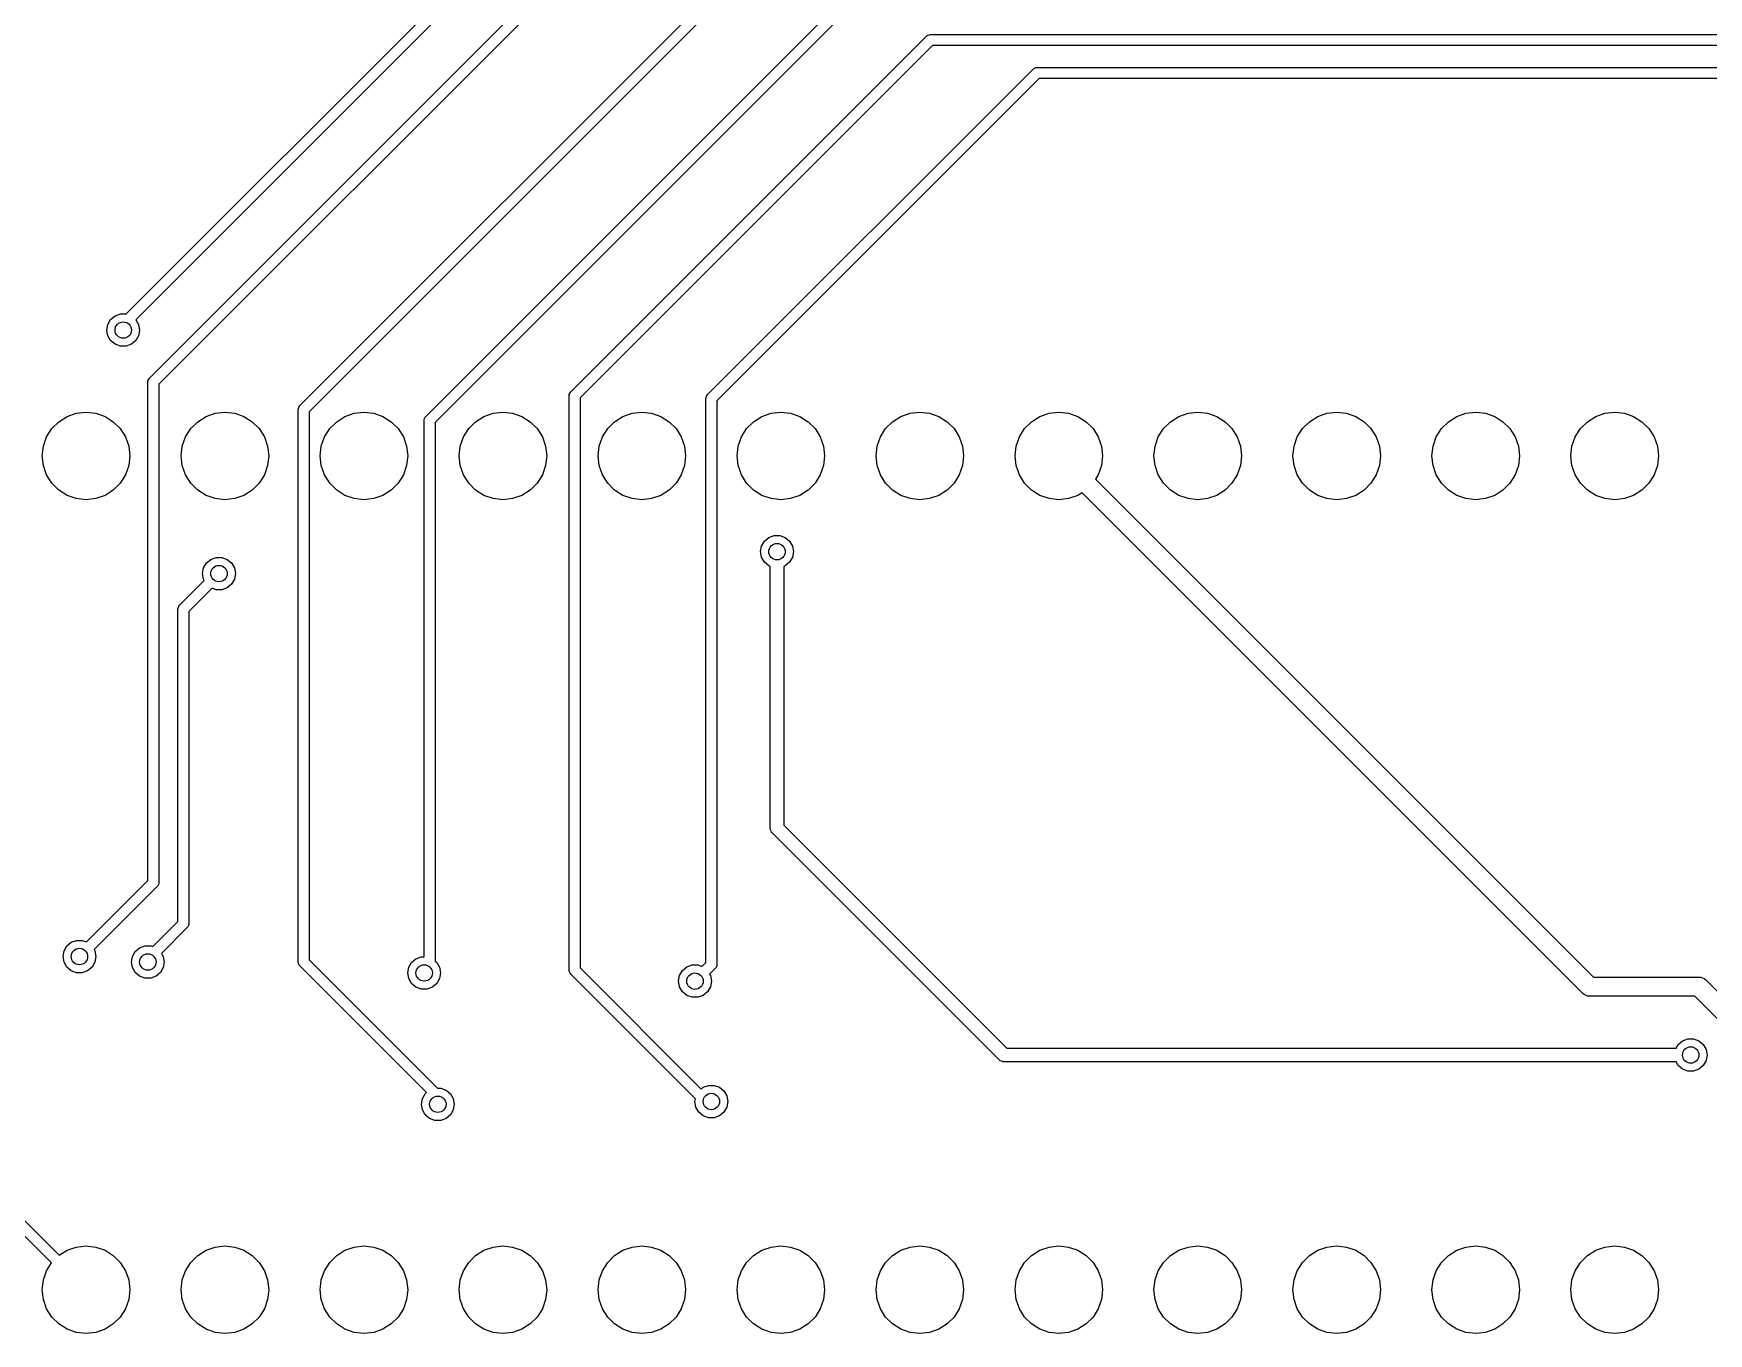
# Model space of a CAD drawing. Extents: x 281 to 540, y -238 to -79.
# Drawn here: x 300.97 to 331.58, y -162.8 to -139.04 of the extents above; entities that cross this region are included whole.
import ezdxf

# ---------------------------------------------------------------- set-up
doc = ezdxf.new("R2010")
doc.units = 0
doc.layers.add('BLACK', color=7, linetype='CONTINUOUS')

msp = doc.modelspace()

# ---------------------------------------------------------------- linework, layer by layer
at = {"layer": 'BLACK', "linetype": 'CONTINUOUS'}
for p, q in [((302.663506, -144.165071), (311.51, -135.318578)), ((311.680711, -135.430711), (302.841439, -144.269982)), ((303.089289, -145.339289), (312.51, -135.918578)), ((312.680711, -136.030711), (303.26, -145.451422)), ((305.839289, -145.839289), (313.689289, -137.98929)), ((313.801421, -138.16), (306.01, -145.951421)), ((308.139289, -146.039289), (315.63929, -138.539289)), ((315.751421, -138.71), (308.31, -146.151421)), ((310.789289, -145.589289), (317.289289, -139.089289)), ((317.401422, -139.26), (310.96, -145.701422)), ((317.289289, -139.089289), (317.304443, -139.076853)), ((317.304443, -139.076853), (317.340491, -139.061921)), ((317.340491, -139.061921), (317.36, -139.06)), ((317.36, -139.06), (342.268578, -139.06)), ((342.31, -139.26), (317.401422, -139.26)), ((313.289289, -145.639289), (319.23929, -139.689289)), ((319.351421, -139.86), (313.46, -145.751421)), ((319.23929, -139.689289), (319.254443, -139.676853)), ((319.254443, -139.676853), (319.290491, -139.661921)), ((319.290491, -139.661921), (319.31, -139.66)), ((319.31, -139.66), (342.518578, -139.66)), ((342.56, -139.86), (319.351421, -139.86)), ((302.46, -144.200192), (302.557906, -144.164558)), ((302.557906, -144.164558), (302.662094, -144.164558)), ((302.662094, -144.164558), (302.663506, -144.165071)), ((302.31, -144.46), (302.328092, -144.357394)), ((302.328092, -144.562606), (302.31, -144.46)), ((302.328092, -144.357394), (302.380187, -144.267164)), ((302.380187, -144.267164), (302.46, -144.200192)), ((302.841439, -144.269982), (302.891908, -144.357394)), ((302.891908, -144.357394), (302.91, -144.46)), ((302.91, -144.46), (302.891908, -144.562606)), ((302.380187, -144.652836), (302.328092, -144.562606)), ((302.46, -144.719808), (302.380187, -144.652836)), ((302.557906, -144.755442), (302.46, -144.719808)), ((302.662094, -144.755442), (302.557906, -144.755442)), ((302.76, -144.719808), (302.662094, -144.755442)), ((302.839813, -144.652836), (302.76, -144.719808)), ((302.891908, -144.562606), (302.839813, -144.652836)), ((303.06, -145.41), (303.061921, -145.390491)), ((303.06, -154.518578), (303.06, -145.41)), ((303.061921, -145.390491), (303.076853, -145.354443)), ((303.076853, -145.354443), (303.089289, -145.339289)), ((303.26, -145.451422), (303.26, -154.56)), ((310.76, -145.66), (310.761921, -145.640491)), ((310.76, -156.16), (310.76, -145.66)), ((310.761921, -145.640491), (310.776853, -145.604443)), ((310.776853, -145.604443), (310.789289, -145.589289)), ((310.96, -145.701422), (310.96, -156.118578)), ((313.26, -145.71), (313.261921, -145.690491)), ((313.26, -156.018578), (313.26, -145.71)), ((313.261921, -145.690491), (313.276853, -145.654443)), ((313.276853, -145.654443), (313.289289, -145.639289)), ((301.582893, -146.039225), (301.751983, -145.980058)), ((301.751983, -145.980058), (301.93, -145.96)), ((301.93, -145.96), (302.108017, -145.980058)), ((302.108017, -145.980058), (302.277107, -146.039225)), ((304.122893, -146.039225), (304.291983, -145.980058)), ((304.291983, -145.980058), (304.47, -145.96)), ((304.47, -145.96), (304.648017, -145.980058)), ((304.648017, -145.980058), (304.817107, -146.039225)), ((305.81, -145.91), (305.811921, -145.890491)), ((305.81, -156.01), (305.81, -145.91)), ((305.811921, -145.890491), (305.826853, -145.854443)), ((305.826853, -145.854443), (305.839289, -145.839289)), ((306.01, -145.951421), (306.01, -155.968578)), ((306.662893, -146.039225), (306.831983, -145.980058)), ((306.831983, -145.980058), (307.01, -145.96)), ((307.01, -145.96), (307.188017, -145.980058)), ((307.188017, -145.980058), (307.357107, -146.039225)), ((309.202893, -146.039225), (309.371983, -145.980058)), ((309.371983, -145.980058), (309.55, -145.96)), ((309.55, -145.96), (309.728017, -145.980058)), ((309.728017, -145.980058), (309.897107, -146.039225)), ((311.742893, -146.039225), (311.911983, -145.980058)), ((311.911983, -145.980058), (312.09, -145.96)), ((312.09, -145.96), (312.268017, -145.980058)), ((312.268017, -145.980058), (312.437107, -146.039225)), ((313.46, -145.751421), (313.46, -156.06)), ((314.282893, -146.039225), (314.451983, -145.980058)), ((314.451983, -145.980058), (314.63, -145.96)), ((314.63, -145.96), (314.808017, -145.980058)), ((314.808017, -145.980058), (314.977107, -146.039225)), ((316.822893, -146.039225), (316.991983, -145.980058)), ((316.991983, -145.980058), (317.17, -145.96)), ((317.17, -145.96), (317.348017, -145.980058)), ((317.348017, -145.980058), (317.517107, -146.039225)), ((319.362893, -146.039225), (319.531983, -145.980058)), ((319.531983, -145.980058), (319.71, -145.96)), ((319.71, -145.96), (319.888017, -145.980058)), ((319.888017, -145.980058), (320.057107, -146.039225)), ((321.902893, -146.039225), (322.071983, -145.980058)), ((322.071983, -145.980058), (322.25, -145.96)), ((322.25, -145.96), (322.428017, -145.980058)), ((322.428017, -145.980058), (322.597107, -146.039225)), ((324.442893, -146.039225), (324.611983, -145.980058)), ((324.611983, -145.980058), (324.79, -145.96)), ((324.79, -145.96), (324.968017, -145.980058)), ((324.968017, -145.980058), (325.137107, -146.039225)), ((326.982893, -146.039225), (327.151983, -145.980058)), ((327.151983, -145.980058), (327.33, -145.96)), ((327.33, -145.96), (327.508017, -145.980058)), ((327.508017, -145.980058), (327.677107, -146.039225)), ((329.522893, -146.039225), (329.691983, -145.980058)), ((329.691983, -145.980058), (329.87, -145.96)), ((329.87, -145.96), (330.048017, -145.980058)), ((330.048017, -145.980058), (330.217107, -146.039225)), ((301.209225, -146.412893), (301.304535, -146.261208)), ((301.304535, -146.261208), (301.431208, -146.134535)), ((301.431208, -146.134535), (301.582893, -146.039225)), ((302.277107, -146.039225), (302.428792, -146.134535)), ((302.428792, -146.134535), (302.555465, -146.261208)), ((302.555465, -146.261208), (302.650775, -146.412893)), ((303.749225, -146.412893), (303.844535, -146.261208)), ((303.844535, -146.261208), (303.971208, -146.134535)), ((303.971208, -146.134535), (304.122893, -146.039225)), ((304.817107, -146.039225), (304.968792, -146.134535)), ((304.968792, -146.134535), (305.095465, -146.261208)), ((305.095465, -146.261208), (305.190775, -146.412893)), ((306.289225, -146.412893), (306.384535, -146.261208)), ((306.384535, -146.261208), (306.511208, -146.134535)), ((306.511208, -146.134535), (306.662893, -146.039225)), ((307.357107, -146.039225), (307.508792, -146.134535)), ((307.508792, -146.134535), (307.635465, -146.261208)), ((307.635465, -146.261208), (307.730775, -146.412893)), ((308.11, -146.11), (308.111921, -146.090491)), ((308.11, -155.914558), (308.11, -146.11)), ((308.111921, -146.090491), (308.126853, -146.054443)), ((308.126853, -146.054443), (308.139289, -146.039289)), ((308.31, -146.151421), (308.31, -155.992147)), ((308.829225, -146.412893), (308.924535, -146.261208)), ((308.924535, -146.261208), (309.051208, -146.134535)), ((309.051208, -146.134535), (309.202893, -146.039225)), ((309.897107, -146.039225), (310.048792, -146.134535)), ((310.048792, -146.134535), (310.175465, -146.261208)), ((310.175465, -146.261208), (310.270775, -146.412893)), ((311.369225, -146.412893), (311.464535, -146.261208)), ((311.464535, -146.261208), (311.591208, -146.134535)), ((311.591208, -146.134535), (311.742893, -146.039225)), ((312.437107, -146.039225), (312.588792, -146.134535)), ((312.588792, -146.134535), (312.715465, -146.261208)), ((312.715465, -146.261208), (312.810775, -146.412893)), ((313.909225, -146.412893), (314.004535, -146.261208)), ((314.004535, -146.261208), (314.131208, -146.134535)), ((314.131208, -146.134535), (314.282893, -146.039225)), ((314.977107, -146.039225), (315.128792, -146.134535)), ((315.128792, -146.134535), (315.255465, -146.261208)), ((315.255465, -146.261208), (315.350775, -146.412893)), ((316.449225, -146.412893), (316.544535, -146.261208)), ((316.544535, -146.261208), (316.671208, -146.134535)), ((316.671208, -146.134535), (316.822893, -146.039225)), ((317.517107, -146.039225), (317.668792, -146.134535)), ((317.668792, -146.134535), (317.795465, -146.261208)), ((317.795465, -146.261208), (317.890775, -146.412893)), ((318.989225, -146.412893), (319.084535, -146.261208)), ((319.084535, -146.261208), (319.211208, -146.134535)), ((319.211208, -146.134535), (319.362893, -146.039225)), ((320.057107, -146.039225), (320.208792, -146.134535)), ((320.208792, -146.134535), (320.335465, -146.261208)), ((320.335465, -146.261208), (320.430775, -146.412893)), ((321.529225, -146.412893), (321.624535, -146.261208)), ((321.624535, -146.261208), (321.751208, -146.134535)), ((321.751208, -146.134535), (321.902893, -146.039225)), ((322.597107, -146.039225), (322.748792, -146.134535)), ((322.748792, -146.134535), (322.875465, -146.261208)), ((322.875465, -146.261208), (322.970775, -146.412893)), ((324.069225, -146.412893), (324.164535, -146.261208)), ((324.164535, -146.261208), (324.291208, -146.134535)), ((324.291208, -146.134535), (324.442893, -146.039225)), ((325.137107, -146.039225), (325.288792, -146.134535)), ((325.288792, -146.134535), (325.415465, -146.261208)), ((325.415465, -146.261208), (325.510775, -146.412893)), ((326.609225, -146.412893), (326.704535, -146.261208)), ((326.704535, -146.261208), (326.831208, -146.134535)), ((326.831208, -146.134535), (326.982893, -146.039225)), ((327.677107, -146.039225), (327.828792, -146.134535)), ((327.828792, -146.134535), (327.955465, -146.261208)), ((327.955465, -146.261208), (328.050775, -146.412893)), ((329.149225, -146.412893), (329.244535, -146.261208)), ((329.244535, -146.261208), (329.371208, -146.134535)), ((329.371208, -146.134535), (329.522893, -146.039225)), ((330.217107, -146.039225), (330.368792, -146.134535)), ((330.368792, -146.134535), (330.495465, -146.261208)), ((330.495465, -146.261208), (330.590775, -146.412893)), ((301.13, -146.76), (301.150058, -146.581983)), ((301.150058, -146.581983), (301.209225, -146.412893)), ((302.650775, -146.412893), (302.709942, -146.581983)), ((302.709942, -146.581983), (302.73, -146.76)), ((303.67, -146.76), (303.690058, -146.581983)), ((303.690058, -146.581983), (303.749225, -146.412893)), ((305.190775, -146.412893), (305.249942, -146.581983)), ((305.249942, -146.581983), (305.27, -146.76)), ((306.21, -146.76), (306.230058, -146.581983)), ((306.230058, -146.581983), (306.289225, -146.412893)), ((307.730775, -146.412893), (307.789942, -146.581983)), ((307.789942, -146.581983), (307.81, -146.76)), ((308.75, -146.76), (308.770058, -146.581983)), ((308.770058, -146.581983), (308.829225, -146.412893)), ((310.270775, -146.412893), (310.329942, -146.581983)), ((310.329942, -146.581983), (310.35, -146.76)), ((311.29, -146.76), (311.310058, -146.581983)), ((311.310058, -146.581983), (311.369225, -146.412893)), ((312.810775, -146.412893), (312.869942, -146.581983)), ((312.869942, -146.581983), (312.89, -146.76)), ((313.83, -146.76), (313.850058, -146.581983)), ((313.850058, -146.581983), (313.909225, -146.412893)), ((315.350775, -146.412893), (315.409942, -146.581983)), ((315.409942, -146.581983), (315.43, -146.76)), ((316.37, -146.76), (316.390058, -146.581983)), ((316.390058, -146.581983), (316.449225, -146.412893)), ((317.890775, -146.412893), (317.949942, -146.581983)), ((317.949942, -146.581983), (317.97, -146.76)), ((318.91, -146.76), (318.930058, -146.581983)), ((318.930058, -146.581983), (318.989225, -146.412893)), ((320.430775, -146.412893), (320.489942, -146.581983)), ((320.489942, -146.581983), (320.51, -146.76)), ((321.45, -146.76), (321.470058, -146.581983)), ((321.470058, -146.581983), (321.529225, -146.412893)), ((322.970775, -146.412893), (323.029942, -146.581983)), ((323.029942, -146.581983), (323.05, -146.76)), ((323.99, -146.76), (324.010058, -146.581983)), ((324.010058, -146.581983), (324.069225, -146.412893)), ((325.510775, -146.412893), (325.569942, -146.581983)), ((325.569942, -146.581983), (325.59, -146.76)), ((326.53, -146.76), (326.550058, -146.581983)), ((326.550058, -146.581983), (326.609225, -146.412893)), ((328.050775, -146.412893), (328.109942, -146.581983)), ((328.109942, -146.581983), (328.13, -146.76)), ((329.07, -146.76), (329.090058, -146.581983)), ((329.090058, -146.581983), (329.149225, -146.412893)), ((330.590775, -146.412893), (330.649942, -146.581983)), ((330.649942, -146.581983), (330.67, -146.76)), ((301.150058, -146.938017), (301.13, -146.76)), ((301.209225, -147.107107), (301.150058, -146.938017)), ((302.709942, -146.938017), (302.650775, -147.107107)), ((302.73, -146.76), (302.709942, -146.938017)), ((303.690058, -146.938017), (303.67, -146.76)), ((303.749225, -147.107107), (303.690058, -146.938017)), ((305.249942, -146.938017), (305.190775, -147.107107)), ((305.27, -146.76), (305.249942, -146.938017)), ((306.230058, -146.938017), (306.21, -146.76)), ((306.289225, -147.107107), (306.230058, -146.938017)), ((307.789942, -146.938017), (307.730775, -147.107107)), ((307.81, -146.76), (307.789942, -146.938017)), ((308.770058, -146.938017), (308.75, -146.76)), ((308.829225, -147.107107), (308.770058, -146.938017)), ((310.329942, -146.938017), (310.270775, -147.107107)), ((310.35, -146.76), (310.329942, -146.938017)), ((311.310058, -146.938017), (311.29, -146.76)), ((311.369225, -147.107107), (311.310058, -146.938017)), ((312.869942, -146.938017), (312.810775, -147.107107)), ((312.89, -146.76), (312.869942, -146.938017)), ((313.850058, -146.938017), (313.83, -146.76)), ((313.909225, -147.107107), (313.850058, -146.938017)), ((315.409942, -146.938017), (315.350775, -147.107107)), ((315.43, -146.76), (315.409942, -146.938017)), ((316.390058, -146.938017), (316.37, -146.76)), ((316.449225, -147.107107), (316.390058, -146.938017)), ((317.949942, -146.938017), (317.890775, -147.107107)), ((317.97, -146.76), (317.949942, -146.938017)), ((318.930058, -146.938017), (318.91, -146.76)), ((318.989225, -147.107107), (318.930058, -146.938017)), ((320.489942, -146.938017), (320.430775, -147.107107)), ((320.51, -146.76), (320.489942, -146.938017)), ((321.470058, -146.938017), (321.45, -146.76)), ((321.529225, -147.107107), (321.470058, -146.938017)), ((323.029942, -146.938017), (322.970775, -147.107107)), ((323.05, -146.76), (323.029942, -146.938017)), ((324.010058, -146.938017), (323.99, -146.76)), ((324.069225, -147.107107), (324.010058, -146.938017)), ((325.569942, -146.938017), (325.510775, -147.107107)), ((325.59, -146.76), (325.569942, -146.938017)), ((326.550058, -146.938017), (326.53, -146.76)), ((326.609225, -147.107107), (326.550058, -146.938017)), ((328.109942, -146.938017), (328.050775, -147.107107)), ((328.13, -146.76), (328.109942, -146.938017)), ((329.090058, -146.938017), (329.07, -146.76)), ((329.149225, -147.107107), (329.090058, -146.938017)), ((330.649942, -146.938017), (330.590775, -147.107107)), ((330.67, -146.76), (330.649942, -146.938017)), ((301.304535, -147.258792), (301.209225, -147.107107)), ((302.650775, -147.107107), (302.555465, -147.258792)), ((303.844535, -147.258792), (303.749225, -147.107107)), ((305.190775, -147.107107), (305.095465, -147.258792)), ((306.384535, -147.258792), (306.289225, -147.107107)), ((307.730775, -147.107107), (307.635465, -147.258792)), ((308.924535, -147.258792), (308.829225, -147.107107)), ((310.270775, -147.107107), (310.175465, -147.258792)), ((311.464535, -147.258792), (311.369225, -147.107107)), ((312.810775, -147.107107), (312.715465, -147.258792)), ((314.004535, -147.258792), (313.909225, -147.107107)), ((315.350775, -147.107107), (315.255465, -147.258792)), ((316.544535, -147.258792), (316.449225, -147.107107)), ((317.890775, -147.107107), (317.795465, -147.258792)), ((319.084535, -147.258792), (318.989225, -147.107107)), ((320.430775, -147.107107), (320.382084, -147.184596)), ((320.382084, -147.184596), (329.482487, -156.285)), ((321.624535, -147.258792), (321.529225, -147.107107)), ((322.970775, -147.107107), (322.875465, -147.258792)), ((324.164535, -147.258792), (324.069225, -147.107107)), ((325.510775, -147.107107), (325.415465, -147.258792)), ((326.704535, -147.258792), (326.609225, -147.107107)), ((328.050775, -147.107107), (327.955465, -147.258792)), ((329.244535, -147.258792), (329.149225, -147.107107)), ((330.590775, -147.107107), (330.495465, -147.258792)), ((301.431208, -147.385465), (301.304535, -147.258792)), ((301.582893, -147.480775), (301.431208, -147.385465)), ((301.751983, -147.539942), (301.582893, -147.480775)), ((301.93, -147.56), (301.751983, -147.539942)), ((302.108017, -147.539942), (301.93, -147.56)), ((302.277107, -147.480775), (302.108017, -147.539942)), ((302.428792, -147.385465), (302.277107, -147.480775)), ((302.555465, -147.258792), (302.428792, -147.385465)), ((303.971208, -147.385465), (303.844535, -147.258792)), ((304.122893, -147.480775), (303.971208, -147.385465)), ((304.291983, -147.539942), (304.122893, -147.480775)), ((304.47, -147.56), (304.291983, -147.539942)), ((304.648017, -147.539942), (304.47, -147.56)), ((304.817107, -147.480775), (304.648017, -147.539942)), ((304.968792, -147.385465), (304.817107, -147.480775)), ((305.095465, -147.258792), (304.968792, -147.385465)), ((306.511208, -147.385465), (306.384535, -147.258792)), ((306.662893, -147.480775), (306.511208, -147.385465)), ((306.831983, -147.539942), (306.662893, -147.480775)), ((307.01, -147.56), (306.831983, -147.539942)), ((307.188017, -147.539942), (307.01, -147.56)), ((307.357107, -147.480775), (307.188017, -147.539942)), ((307.508792, -147.385465), (307.357107, -147.480775)), ((307.635465, -147.258792), (307.508792, -147.385465)), ((309.051208, -147.385465), (308.924535, -147.258792)), ((309.202893, -147.480775), (309.051208, -147.385465)), ((309.371983, -147.539942), (309.202893, -147.480775)), ((309.55, -147.56), (309.371983, -147.539942)), ((309.728017, -147.539942), (309.55, -147.56)), ((309.897107, -147.480775), (309.728017, -147.539942)), ((310.048792, -147.385465), (309.897107, -147.480775)), ((310.175465, -147.258792), (310.048792, -147.385465)), ((311.591208, -147.385465), (311.464535, -147.258792)), ((311.742893, -147.480775), (311.591208, -147.385465)), ((311.911983, -147.539942), (311.742893, -147.480775)), ((312.09, -147.56), (311.911983, -147.539942)), ((312.268017, -147.539942), (312.09, -147.56)), ((312.437107, -147.480775), (312.268017, -147.539942)), ((312.588792, -147.385465), (312.437107, -147.480775)), ((312.715465, -147.258792), (312.588792, -147.385465)), ((314.131208, -147.385465), (314.004535, -147.258792)), ((314.282893, -147.480775), (314.131208, -147.385465)), ((314.451983, -147.539942), (314.282893, -147.480775)), ((314.63, -147.56), (314.451983, -147.539942)), ((314.808017, -147.539942), (314.63, -147.56)), ((314.977107, -147.480775), (314.808017, -147.539942)), ((315.128792, -147.385465), (314.977107, -147.480775)), ((315.255465, -147.258792), (315.128792, -147.385465)), ((316.671208, -147.385465), (316.544535, -147.258792)), ((316.822893, -147.480775), (316.671208, -147.385465)), ((316.991983, -147.539942), (316.822893, -147.480775)), ((317.17, -147.56), (316.991983, -147.539942)), ((317.348017, -147.539942), (317.17, -147.56)), ((317.517107, -147.480775), (317.348017, -147.539942)), ((317.668792, -147.385465), (317.517107, -147.480775)), ((317.795465, -147.258792), (317.668792, -147.385465)), ((319.211208, -147.385465), (319.084535, -147.258792)), ((319.362893, -147.480775), (319.211208, -147.385465)), ((319.531983, -147.539942), (319.362893, -147.480775)), ((319.71, -147.56), (319.531983, -147.539942)), ((319.888017, -147.539942), (319.71, -147.56)), ((320.057107, -147.480775), (319.888017, -147.539942)), ((320.134596, -147.432084), (320.057107, -147.480775)), ((329.286257, -156.583744), (320.134596, -147.432084)), ((321.751208, -147.385465), (321.624535, -147.258792)), ((321.902893, -147.480775), (321.751208, -147.385465)), ((322.071983, -147.539942), (321.902893, -147.480775)), ((322.25, -147.56), (322.071983, -147.539942)), ((322.428017, -147.539942), (322.25, -147.56)), ((322.597107, -147.480775), (322.428017, -147.539942)), ((322.748792, -147.385465), (322.597107, -147.480775)), ((322.875465, -147.258792), (322.748792, -147.385465)), ((324.291208, -147.385465), (324.164535, -147.258792)), ((324.442893, -147.480775), (324.291208, -147.385465)), ((324.611983, -147.539942), (324.442893, -147.480775)), ((324.79, -147.56), (324.611983, -147.539942)), ((324.968017, -147.539942), (324.79, -147.56)), ((325.137107, -147.480775), (324.968017, -147.539942)), ((325.288792, -147.385465), (325.137107, -147.480775)), ((325.415465, -147.258792), (325.288792, -147.385465)), ((326.831208, -147.385465), (326.704535, -147.258792)), ((326.982893, -147.480775), (326.831208, -147.385465)), ((327.151983, -147.539942), (326.982893, -147.480775)), ((327.33, -147.56), (327.151983, -147.539942)), ((327.508017, -147.539942), (327.33, -147.56)), ((327.677107, -147.480775), (327.508017, -147.539942)), ((327.828792, -147.385465), (327.677107, -147.480775)), ((327.955465, -147.258792), (327.828792, -147.385465)), ((329.371208, -147.385465), (329.244535, -147.258792)), ((329.522893, -147.480775), (329.371208, -147.385465)), ((329.691983, -147.539942), (329.522893, -147.480775)), ((329.87, -147.56), (329.691983, -147.539942)), ((330.048017, -147.539942), (329.87, -147.56)), ((330.217107, -147.480775), (330.048017, -147.539942)), ((330.368792, -147.385465), (330.217107, -147.480775)), ((330.495465, -147.258792), (330.368792, -147.385465)), ((314.26, -148.51), (314.278092, -148.407394)), ((314.278092, -148.407394), (314.330187, -148.317164)), ((314.330187, -148.317164), (314.41, -148.250192)), ((314.41, -148.250192), (314.507906, -148.214558)), ((314.507906, -148.214558), (314.612094, -148.214558)), ((314.612094, -148.214558), (314.71, -148.250192)), ((314.71, -148.250192), (314.789813, -148.317164)), ((314.789813, -148.317164), (314.841908, -148.407394)), ((314.841908, -148.407394), (314.86, -148.51)), ((304.078092, -148.807394), (304.130187, -148.717164)), ((304.130187, -148.717164), (304.21, -148.650192)), ((304.21, -148.650192), (304.307906, -148.614558)), ((304.307906, -148.614558), (304.412094, -148.614558)), ((304.412094, -148.614558), (304.51, -148.650192)), ((304.51, -148.650192), (304.589813, -148.717164)), ((304.589813, -148.717164), (304.641908, -148.807394)), ((314.278092, -148.612606), (314.26, -148.51)), ((314.330187, -148.702836), (314.278092, -148.612606)), ((314.41, -148.769808), (314.330187, -148.702836)), ((314.435, -148.778907), (314.41, -148.769808)), ((314.435, -153.56), (314.435, -148.778907)), ((314.71, -148.769808), (314.685, -148.778907)), ((314.685, -148.778907), (314.685, -153.508223)), ((314.789813, -148.702836), (314.71, -148.769808)), ((314.841908, -148.612606), (314.789813, -148.702836)), ((314.86, -148.51), (314.841908, -148.612606)), ((303.639289, -149.489289), (304.091957, -149.03662)), ((304.06, -148.91), (304.078092, -148.807394)), ((304.078092, -149.012606), (304.06, -148.91)), ((304.091957, -149.03662), (304.078092, -149.012606)), ((304.641908, -149.012606), (304.589813, -149.102836)), ((304.641908, -148.807394), (304.66, -148.91)), ((304.66, -148.91), (304.641908, -149.012606)), ((304.233178, -149.178243), (303.81, -149.601422)), ((304.307906, -149.205442), (304.233178, -149.178243)), ((304.412094, -149.205442), (304.307906, -149.205442)), ((304.51, -149.169808), (304.412094, -149.205442)), ((304.589813, -149.102836), (304.51, -149.169808)), ((303.61, -149.56), (303.611921, -149.540491)), ((303.61, -155.268578), (303.61, -149.56)), ((303.611921, -149.540491), (303.626853, -149.504443)), ((303.626853, -149.504443), (303.639289, -149.489289)), ((303.81, -149.601422), (303.81, -155.31)), ((314.437402, -153.584386), (314.435, -153.56)), ((314.456066, -153.629446), (314.437402, -153.584386)), ((314.456071, -153.629451), (314.456066, -153.629446)), ((314.471612, -153.648388), (314.456071, -153.629451)), ((318.621611, -157.798388), (314.471612, -153.648388)), ((314.685, -153.508223), (318.761777, -157.585)), ((301.936822, -155.641756), (303.06, -154.518578)), ((303.24752, -154.604999), (303.243147, -154.615558)), ((303.258079, -154.579509), (303.24752, -154.604999)), ((303.26, -154.56), (303.258079, -154.579509)), ((303.23071, -154.630711), (302.078042, -155.783379)), ((303.243147, -154.615558), (303.23071, -154.630711)), ((303.150163, -155.728414), (303.61, -155.268578)), ((303.780711, -155.380711), (303.309741, -155.85168)), ((303.793147, -155.365557), (303.780711, -155.380711)), ((303.808079, -155.329509), (303.793147, -155.365557)), ((303.81, -155.31), (303.808079, -155.329509)), ((301.51, -155.91), (301.528092, -155.807394)), ((301.528092, -155.807394), (301.580187, -155.717164)), ((301.580187, -155.717164), (301.66, -155.650192)), ((301.66, -155.650192), (301.757906, -155.614558)), ((301.757906, -155.614558), (301.862094, -155.614558)), ((301.862094, -155.614558), (301.936822, -155.641756)), ((302.078042, -155.783379), (302.091908, -155.807394)), ((302.091908, -155.807394), (302.11, -155.91)), ((302.778092, -155.907394), (302.830187, -155.817164)), ((302.830187, -155.817164), (302.91, -155.750192)), ((302.91, -155.750192), (303.007906, -155.714558)), ((303.007906, -155.714558), (303.112094, -155.714558)), ((303.112094, -155.714558), (303.150163, -155.728414)), ((301.528092, -156.012606), (301.51, -155.91)), ((301.580187, -156.102836), (301.528092, -156.012606)), ((301.66, -156.169808), (301.580187, -156.102836)), ((302.039813, -156.102836), (301.96, -156.169808)), ((302.091908, -156.012606), (302.039813, -156.102836)), ((302.11, -155.91), (302.091908, -156.012606)), ((302.76, -156.01), (302.778092, -155.907394)), ((302.778092, -156.112606), (302.76, -156.01)), ((302.830187, -156.202836), (302.778092, -156.112606)), ((303.341908, -156.112606), (303.289813, -156.202836)), ((303.309741, -155.85168), (303.341908, -155.907394)), ((303.341908, -155.907394), (303.36, -156.01)), ((303.36, -156.01), (303.341908, -156.112606)), ((305.811921, -156.029509), (305.81, -156.01)), ((305.826853, -156.065557), (305.811921, -156.029509)), ((305.839289, -156.080711), (305.826853, -156.065557)), ((308.154957, -158.396379), (305.839289, -156.080711)), ((306.01, -155.968578), (308.35598, -158.314558)), ((307.81, -156.21), (307.828092, -156.107394)), ((307.828092, -156.107394), (307.880187, -156.017164)), ((307.880187, -156.017164), (307.96, -155.950192)), ((307.96, -155.950192), (308.057906, -155.914558)), ((308.057906, -155.914558), (308.11, -155.914558)), ((308.31, -155.992147), (308.339813, -156.017164)), ((308.339813, -156.017164), (308.391908, -156.107394)), ((308.391908, -156.107394), (308.41, -156.21)), ((310.96, -156.118578), (313.172815, -158.331394)), ((312.830187, -156.167164), (312.91, -156.100192)), ((312.91, -156.100192), (313.007906, -156.064558)), ((313.007906, -156.064558), (313.112094, -156.064558)), ((313.112094, -156.064558), (313.186821, -156.091756)), ((313.186821, -156.091756), (313.26, -156.018578)), ((313.430711, -156.130711), (313.328042, -156.233379)), ((313.443147, -156.115557), (313.430711, -156.130711)), ((313.445449, -156.11), (313.443147, -156.115557)), ((313.458079, -156.079509), (313.445449, -156.11)), ((313.46, -156.06), (313.458079, -156.079509)), ((301.757906, -156.205442), (301.66, -156.169808)), ((301.862094, -156.205442), (301.757906, -156.205442)), ((301.96, -156.169808), (301.862094, -156.205442)), ((302.91, -156.269808), (302.830187, -156.202836)), ((303.007906, -156.305442), (302.91, -156.269808)), ((303.112094, -156.305442), (303.007906, -156.305442)), ((303.21, -156.269808), (303.112094, -156.305442)), ((303.289813, -156.202836), (303.21, -156.269808)), ((307.828092, -156.312606), (307.81, -156.21)), ((307.880187, -156.402836), (307.828092, -156.312606)), ((307.96, -156.469808), (307.880187, -156.402836)), ((308.339813, -156.402836), (308.26, -156.469808)), ((308.391908, -156.312606), (308.339813, -156.402836)), ((308.41, -156.21), (308.391908, -156.312606)), ((310.761921, -156.179509), (310.76, -156.16)), ((310.776853, -156.215557), (310.761921, -156.179509)), ((310.789289, -156.230711), (310.776853, -156.215557)), ((313.06878, -158.510201), (310.789289, -156.230711)), ((312.76, -156.36), (312.778092, -156.257394)), ((312.778092, -156.462606), (312.76, -156.36)), ((312.778092, -156.257394), (312.830187, -156.167164)), ((313.328042, -156.233379), (313.341908, -156.257394)), ((313.341908, -156.257394), (313.36, -156.36)), ((313.36, -156.36), (313.341908, -156.462606)), ((329.482487, -156.285), (331.41, -156.285)), ((331.41, -156.285), (331.444141, -156.288363)), ((331.444141, -156.288363), (331.507225, -156.314493)), ((331.507225, -156.314493), (331.507229, -156.314497)), ((331.507229, -156.314497), (331.533744, -156.336256)), ((331.533744, -156.336256), (336.383744, -161.186256)), ((308.057906, -156.505442), (307.96, -156.469808)), ((308.162094, -156.505442), (308.057906, -156.505442)), ((308.26, -156.469808), (308.162094, -156.505442)), ((312.830187, -156.552836), (312.778092, -156.462606)), ((312.91, -156.619808), (312.830187, -156.552836)), ((313.007906, -156.655442), (312.91, -156.619808)), ((313.112094, -156.655442), (313.007906, -156.655442)), ((313.21, -156.619808), (313.112094, -156.655442)), ((313.289813, -156.552836), (313.21, -156.619808)), ((313.341908, -156.462606), (313.289813, -156.552836)), ((329.31277, -156.605502), (329.286257, -156.583744)), ((329.312775, -156.605507), (329.31277, -156.605502)), ((329.338906, -156.61633), (329.312775, -156.605507)), ((329.37586, -156.631638), (329.338906, -156.61633)), ((329.375869, -156.631638), (329.37586, -156.631638)), ((329.41, -156.635), (329.375869, -156.631638)), ((331.337512, -156.635), (329.41, -156.635)), ((336.085, -161.382488), (331.337512, -156.635)), ((318.761777, -157.585), (330.991021, -157.585)), ((330.991021, -157.585), (331.030187, -157.517164)), ((331.030187, -157.517164), (331.11, -157.450192)), ((331.11, -157.450192), (331.207906, -157.414558)), ((331.207906, -157.414558), (331.312094, -157.414558)), ((331.312094, -157.414558), (331.41, -157.450192)), ((331.41, -157.450192), (331.489813, -157.517164)), ((331.489813, -157.517164), (331.541908, -157.607394)), ((331.541908, -157.607394), (331.56, -157.71)), ((318.640553, -157.813933), (318.621611, -157.798388)), ((318.640554, -157.813934), (318.640553, -157.813933)), ((318.666949, -157.824866), (318.640554, -157.813934)), ((318.685613, -157.832598), (318.666949, -157.824866)), ((318.685614, -157.832598), (318.685613, -157.832598)), ((318.71, -157.835), (318.685614, -157.832598)), ((330.991021, -157.835), (318.71, -157.835)), ((331.030187, -157.902836), (330.991021, -157.835)), ((331.11, -157.969808), (331.030187, -157.902836)), ((331.207906, -158.005442), (331.11, -157.969808)), ((331.41, -157.969808), (331.312094, -158.005442)), ((331.489813, -157.902836), (331.41, -157.969808)), ((331.541908, -157.812606), (331.489813, -157.902836)), ((331.56, -157.71), (331.541908, -157.812606)), ((313.21, -158.300192), (313.307906, -158.264558)), ((313.307906, -158.264558), (313.412094, -158.264558)), ((313.412094, -158.264558), (313.51, -158.300192)), ((331.312094, -158.005442), (331.207906, -158.005442)), ((308.06, -158.61), (308.078092, -158.507394)), ((308.078092, -158.507394), (308.130187, -158.417164)), ((308.130187, -158.417164), (308.154957, -158.396379)), ((308.35598, -158.314558), (308.412094, -158.314558)), ((308.412094, -158.314558), (308.51, -158.350192)), ((308.51, -158.350192), (308.589813, -158.417164)), ((308.589813, -158.417164), (308.641908, -158.507394)), ((308.641908, -158.507394), (308.66, -158.61)), ((313.06, -158.56), (313.06878, -158.510201)), ((313.078092, -158.662606), (313.06, -158.56)), ((313.172815, -158.331394), (313.21, -158.300192)), ((313.51, -158.300192), (313.589813, -158.367164)), ((313.589813, -158.367164), (313.641908, -158.457394)), ((313.641908, -158.457394), (313.66, -158.56)), ((313.66, -158.56), (313.641908, -158.662606)), ((308.078092, -158.712606), (308.06, -158.61)), ((308.130187, -158.802836), (308.078092, -158.712606)), ((308.21, -158.869808), (308.130187, -158.802836)), ((308.307906, -158.905442), (308.21, -158.869808)), ((308.51, -158.869808), (308.412094, -158.905442)), ((308.589813, -158.802836), (308.51, -158.869808)), ((308.641908, -158.712606), (308.589813, -158.802836)), ((308.66, -158.61), (308.641908, -158.712606)), ((313.130187, -158.752836), (313.078092, -158.662606)), ((313.21, -158.819808), (313.130187, -158.752836)), ((313.307906, -158.855442), (313.21, -158.819808)), ((313.412094, -158.855442), (313.307906, -158.855442)), ((313.51, -158.819808), (313.412094, -158.855442)), ((313.589813, -158.752836), (313.51, -158.819808)), ((313.641908, -158.662606), (313.589813, -158.752836)), ((308.412094, -158.905442), (308.307906, -158.905442)), ((301.298843, -161.510265), (300.639289, -160.850711)), ((300.81, -160.738578), (301.440265, -161.368843)), ((301.440265, -161.368843), (301.582893, -161.279225)), ((301.582893, -161.279225), (301.751983, -161.220058)), ((301.751983, -161.220058), (301.93, -161.2)), ((301.93, -161.2), (302.108017, -161.220058)), ((302.108017, -161.220058), (302.277107, -161.279225)), ((302.277107, -161.279225), (302.428792, -161.374535)), ((303.971208, -161.374535), (304.122893, -161.279225)), ((304.122893, -161.279225), (304.291983, -161.220058)), ((304.291983, -161.220058), (304.47, -161.2)), ((304.47, -161.2), (304.648017, -161.220058)), ((304.648017, -161.220058), (304.817107, -161.279225)), ((304.817107, -161.279225), (304.968792, -161.374535)), ((306.511208, -161.374535), (306.662893, -161.279225)), ((306.662893, -161.279225), (306.831983, -161.220058)), ((306.831983, -161.220058), (307.01, -161.2)), ((307.01, -161.2), (307.188017, -161.220058)), ((307.188017, -161.220058), (307.357107, -161.279225)), ((307.357107, -161.279225), (307.508792, -161.374535)), ((309.051208, -161.374535), (309.202893, -161.279225)), ((309.202893, -161.279225), (309.371983, -161.220058)), ((309.371983, -161.220058), (309.55, -161.2)), ((309.55, -161.2), (309.728017, -161.220058)), ((309.728017, -161.220058), (309.897107, -161.279225)), ((309.897107, -161.279225), (310.048792, -161.374535)), ((311.591208, -161.374535), (311.742893, -161.279225)), ((311.742893, -161.279225), (311.911983, -161.220058)), ((311.911983, -161.220058), (312.09, -161.2)), ((312.09, -161.2), (312.268017, -161.220058)), ((312.268017, -161.220058), (312.437107, -161.279225)), ((312.437107, -161.279225), (312.588792, -161.374535)), ((314.131208, -161.374535), (314.282893, -161.279225)), ((314.282893, -161.279225), (314.451983, -161.220058)), ((314.451983, -161.220058), (314.63, -161.2)), ((314.63, -161.2), (314.808017, -161.220058)), ((314.808017, -161.220058), (314.977107, -161.279225)), ((314.977107, -161.279225), (315.128792, -161.374535)), ((316.671208, -161.374535), (316.822893, -161.279225)), ((316.822893, -161.279225), (316.991983, -161.220058)), ((316.991983, -161.220058), (317.17, -161.2)), ((317.17, -161.2), (317.348017, -161.220058)), ((317.348017, -161.220058), (317.517107, -161.279225)), ((317.517107, -161.279225), (317.668792, -161.374535)), ((319.211208, -161.374535), (319.362893, -161.279225)), ((319.362893, -161.279225), (319.531983, -161.220058)), ((319.531983, -161.220058), (319.71, -161.2)), ((319.71, -161.2), (319.888017, -161.220058)), ((319.888017, -161.220058), (320.057107, -161.279225)), ((320.057107, -161.279225), (320.208792, -161.374535)), ((321.751208, -161.374535), (321.902893, -161.279225)), ((321.902893, -161.279225), (322.071983, -161.220058)), ((322.071983, -161.220058), (322.25, -161.2)), ((322.25, -161.2), (322.428017, -161.220058)), ((322.428017, -161.220058), (322.597107, -161.279225)), ((322.597107, -161.279225), (322.748792, -161.374535)), ((324.291208, -161.374535), (324.442893, -161.279225)), ((324.442893, -161.279225), (324.611983, -161.220058)), ((324.611983, -161.220058), (324.79, -161.2)), ((324.79, -161.2), (324.968017, -161.220058)), ((324.968017, -161.220058), (325.137107, -161.279225)), ((325.137107, -161.279225), (325.288792, -161.374535)), ((326.831208, -161.374535), (326.982893, -161.279225)), ((326.982893, -161.279225), (327.151983, -161.220058)), ((327.151983, -161.220058), (327.33, -161.2)), ((327.33, -161.2), (327.508017, -161.220058)), ((327.508017, -161.220058), (327.677107, -161.279225)), ((327.677107, -161.279225), (327.828792, -161.374535)), ((329.371208, -161.374535), (329.522893, -161.279225)), ((329.522893, -161.279225), (329.691983, -161.220058)), ((329.691983, -161.220058), (329.87, -161.2)), ((329.87, -161.2), (330.048017, -161.220058)), ((330.048017, -161.220058), (330.217107, -161.279225)), ((330.217107, -161.279225), (330.368792, -161.374535)), ((301.209225, -161.652893), (301.298843, -161.510265)), ((302.428792, -161.374535), (302.555465, -161.501208)), ((302.555465, -161.501208), (302.650775, -161.652893)), ((303.749225, -161.652893), (303.844535, -161.501208)), ((303.844535, -161.501208), (303.971208, -161.374535)), ((304.968792, -161.374535), (305.095465, -161.501208)), ((305.095465, -161.501208), (305.190775, -161.652893)), ((306.289225, -161.652893), (306.384535, -161.501208)), ((306.384535, -161.501208), (306.511208, -161.374535)), ((307.508792, -161.374535), (307.635465, -161.501208)), ((307.635465, -161.501208), (307.730775, -161.652893)), ((308.829225, -161.652893), (308.924535, -161.501208)), ((308.924535, -161.501208), (309.051208, -161.374535)), ((310.048792, -161.374535), (310.175465, -161.501208)), ((310.175465, -161.501208), (310.270775, -161.652893)), ((311.369225, -161.652893), (311.464535, -161.501208)), ((311.464535, -161.501208), (311.591208, -161.374535)), ((312.588792, -161.374535), (312.715465, -161.501208)), ((312.715465, -161.501208), (312.810775, -161.652893)), ((313.909225, -161.652893), (314.004535, -161.501208)), ((314.004535, -161.501208), (314.131208, -161.374535)), ((315.128792, -161.374535), (315.255465, -161.501208)), ((315.255465, -161.501208), (315.350775, -161.652893)), ((316.449225, -161.652893), (316.544535, -161.501208)), ((316.544535, -161.501208), (316.671208, -161.374535)), ((317.668792, -161.374535), (317.795465, -161.501208)), ((317.795465, -161.501208), (317.890775, -161.652893)), ((318.989225, -161.652893), (319.084535, -161.501208)), ((319.084535, -161.501208), (319.211208, -161.374535)), ((320.208792, -161.374535), (320.335465, -161.501208)), ((320.335465, -161.501208), (320.430775, -161.652893)), ((321.529225, -161.652893), (321.624535, -161.501208)), ((321.624535, -161.501208), (321.751208, -161.374535)), ((322.748792, -161.374535), (322.875465, -161.501208)), ((322.875465, -161.501208), (322.970775, -161.652893)), ((324.069225, -161.652893), (324.164535, -161.501208)), ((324.164535, -161.501208), (324.291208, -161.374535)), ((325.288792, -161.374535), (325.415465, -161.501208)), ((325.415465, -161.501208), (325.510775, -161.652893)), ((326.609225, -161.652893), (326.704535, -161.501208)), ((326.704535, -161.501208), (326.831208, -161.374535)), ((327.828792, -161.374535), (327.955465, -161.501208)), ((327.955465, -161.501208), (328.050775, -161.652893)), ((329.149225, -161.652893), (329.244535, -161.501208)), ((329.244535, -161.501208), (329.371208, -161.374535)), ((330.368792, -161.374535), (330.495465, -161.501208)), ((330.495465, -161.501208), (330.590775, -161.652893)), ((301.13, -162), (301.150058, -161.821983)), ((301.150058, -161.821983), (301.209225, -161.652893)), ((302.650775, -161.652893), (302.709942, -161.821983)), ((302.709942, -161.821983), (302.73, -162)), ((303.67, -162), (303.690058, -161.821983)), ((303.690058, -161.821983), (303.749225, -161.652893)), ((305.190775, -161.652893), (305.249942, -161.821983)), ((305.249942, -161.821983), (305.27, -162)), ((306.21, -162), (306.230058, -161.821983)), ((306.230058, -161.821983), (306.289225, -161.652893)), ((307.730775, -161.652893), (307.789942, -161.821983)), ((307.789942, -161.821983), (307.81, -162)), ((308.75, -162), (308.770058, -161.821983)), ((308.770058, -161.821983), (308.829225, -161.652893)), ((310.270775, -161.652893), (310.329942, -161.821983)), ((310.329942, -161.821983), (310.35, -162)), ((311.29, -162), (311.310058, -161.821983)), ((311.310058, -161.821983), (311.369225, -161.652893)), ((312.810775, -161.652893), (312.869942, -161.821983)), ((312.869942, -161.821983), (312.89, -162)), ((313.83, -162), (313.850058, -161.821983)), ((313.850058, -161.821983), (313.909225, -161.652893)), ((315.350775, -161.652893), (315.409942, -161.821983)), ((315.409942, -161.821983), (315.43, -162)), ((316.37, -162), (316.390058, -161.821983)), ((316.390058, -161.821983), (316.449225, -161.652893)), ((317.890775, -161.652893), (317.949942, -161.821983)), ((317.949942, -161.821983), (317.97, -162)), ((318.91, -162), (318.930058, -161.821983)), ((318.930058, -161.821983), (318.989225, -161.652893)), ((320.430775, -161.652893), (320.489942, -161.821983)), ((320.489942, -161.821983), (320.51, -162)), ((321.45, -162), (321.470058, -161.821983)), ((321.470058, -161.821983), (321.529225, -161.652893)), ((322.970775, -161.652893), (323.029942, -161.821983)), ((323.029942, -161.821983), (323.05, -162)), ((323.99, -162), (324.010058, -161.821983)), ((324.010058, -161.821983), (324.069225, -161.652893)), ((325.510775, -161.652893), (325.569942, -161.821983)), ((325.569942, -161.821983), (325.59, -162)), ((326.53, -162), (326.550058, -161.821983)), ((326.550058, -161.821983), (326.609225, -161.652893)), ((328.050775, -161.652893), (328.109942, -161.821983)), ((328.109942, -161.821983), (328.13, -162)), ((329.07, -162), (329.090058, -161.821983)), ((329.090058, -161.821983), (329.149225, -161.652893)), ((330.590775, -161.652893), (330.649942, -161.821983)), ((330.649942, -161.821983), (330.67, -162)), ((301.150058, -162.178017), (301.13, -162)), ((301.209225, -162.347107), (301.150058, -162.178017)), ((302.709942, -162.178017), (302.650775, -162.347107)), ((302.73, -162), (302.709942, -162.178017)), ((303.690058, -162.178017), (303.67, -162)), ((303.749225, -162.347107), (303.690058, -162.178017)), ((305.249942, -162.178017), (305.190775, -162.347107)), ((305.27, -162), (305.249942, -162.178017)), ((306.230058, -162.178017), (306.21, -162)), ((306.289225, -162.347107), (306.230058, -162.178017)), ((307.789942, -162.178017), (307.730775, -162.347107)), ((307.81, -162), (307.789942, -162.178017)), ((308.770058, -162.178017), (308.75, -162)), ((308.829225, -162.347107), (308.770058, -162.178017)), ((310.329942, -162.178017), (310.270775, -162.347107)), ((310.35, -162), (310.329942, -162.178017)), ((311.310058, -162.178017), (311.29, -162)), ((311.369225, -162.347107), (311.310058, -162.178017)), ((312.869942, -162.178017), (312.810775, -162.347107)), ((312.89, -162), (312.869942, -162.178017)), ((313.850058, -162.178017), (313.83, -162)), ((313.909225, -162.347107), (313.850058, -162.178017)), ((315.409942, -162.178017), (315.350775, -162.347107)), ((315.43, -162), (315.409942, -162.178017)), ((316.390058, -162.178017), (316.37, -162)), ((316.449225, -162.347107), (316.390058, -162.178017)), ((317.949942, -162.178017), (317.890775, -162.347107)), ((317.97, -162), (317.949942, -162.178017)), ((318.930058, -162.178017), (318.91, -162)), ((318.989225, -162.347107), (318.930058, -162.178017)), ((320.489942, -162.178017), (320.430775, -162.347107)), ((320.51, -162), (320.489942, -162.178017)), ((321.470058, -162.178017), (321.45, -162)), ((321.529225, -162.347107), (321.470058, -162.178017)), ((323.029942, -162.178017), (322.970775, -162.347107)), ((323.05, -162), (323.029942, -162.178017)), ((324.010058, -162.178017), (323.99, -162)), ((324.069225, -162.347107), (324.010058, -162.178017)), ((325.569942, -162.178017), (325.510775, -162.347107)), ((325.59, -162), (325.569942, -162.178017)), ((326.550058, -162.178017), (326.53, -162)), ((326.609225, -162.347107), (326.550058, -162.178017)), ((328.109942, -162.178017), (328.050775, -162.347107)), ((328.13, -162), (328.109942, -162.178017)), ((329.090058, -162.178017), (329.07, -162)), ((329.149225, -162.347107), (329.090058, -162.178017)), ((330.649942, -162.178017), (330.590775, -162.347107)), ((330.67, -162), (330.649942, -162.178017)), ((301.304535, -162.498792), (301.209225, -162.347107)), ((301.431208, -162.625465), (301.304535, -162.498792)), ((302.555465, -162.498792), (302.428792, -162.625465)), ((302.650775, -162.347107), (302.555465, -162.498792)), ((303.844535, -162.498792), (303.749225, -162.347107)), ((303.971208, -162.625465), (303.844535, -162.498792)), ((305.095465, -162.498792), (304.968792, -162.625465)), ((305.190775, -162.347107), (305.095465, -162.498792)), ((306.384535, -162.498792), (306.289225, -162.347107)), ((306.511208, -162.625465), (306.384535, -162.498792)), ((307.635465, -162.498792), (307.508792, -162.625465)), ((307.730775, -162.347107), (307.635465, -162.498792)), ((308.924535, -162.498792), (308.829225, -162.347107)), ((309.051208, -162.625465), (308.924535, -162.498792)), ((310.175465, -162.498792), (310.048792, -162.625465)), ((310.270775, -162.347107), (310.175465, -162.498792)), ((311.464535, -162.498792), (311.369225, -162.347107)), ((311.591208, -162.625465), (311.464535, -162.498792)), ((312.715465, -162.498792), (312.588792, -162.625465)), ((312.810775, -162.347107), (312.715465, -162.498792)), ((314.004535, -162.498792), (313.909225, -162.347107)), ((314.131208, -162.625465), (314.004535, -162.498792)), ((315.255465, -162.498792), (315.128792, -162.625465)), ((315.350775, -162.347107), (315.255465, -162.498792)), ((316.544535, -162.498792), (316.449225, -162.347107)), ((316.671208, -162.625465), (316.544535, -162.498792)), ((317.795465, -162.498792), (317.668792, -162.625465)), ((317.890775, -162.347107), (317.795465, -162.498792)), ((319.084535, -162.498792), (318.989225, -162.347107)), ((319.211208, -162.625465), (319.084535, -162.498792)), ((320.335465, -162.498792), (320.208792, -162.625465)), ((320.430775, -162.347107), (320.335465, -162.498792)), ((321.624535, -162.498792), (321.529225, -162.347107)), ((321.751208, -162.625465), (321.624535, -162.498792)), ((322.875465, -162.498792), (322.748792, -162.625465)), ((322.970775, -162.347107), (322.875465, -162.498792)), ((324.164535, -162.498792), (324.069225, -162.347107)), ((324.291208, -162.625465), (324.164535, -162.498792)), ((325.415465, -162.498792), (325.288792, -162.625465)), ((325.510775, -162.347107), (325.415465, -162.498792)), ((326.704535, -162.498792), (326.609225, -162.347107)), ((326.831208, -162.625465), (326.704535, -162.498792)), ((327.955465, -162.498792), (327.828792, -162.625465)), ((328.050775, -162.347107), (327.955465, -162.498792)), ((329.244535, -162.498792), (329.149225, -162.347107)), ((329.371208, -162.625465), (329.244535, -162.498792)), ((330.495465, -162.498792), (330.368792, -162.625465)), ((330.590775, -162.347107), (330.495465, -162.498792)), ((301.582893, -162.720775), (301.431208, -162.625465)), ((301.751983, -162.779942), (301.582893, -162.720775)), ((301.93, -162.8), (301.751983, -162.779942)), ((302.108017, -162.779942), (301.93, -162.8)), ((302.277107, -162.720775), (302.108017, -162.779942)), ((302.428792, -162.625465), (302.277107, -162.720775)), ((304.122893, -162.720775), (303.971208, -162.625465)), ((304.291983, -162.779942), (304.122893, -162.720775)), ((304.47, -162.8), (304.291983, -162.779942)), ((304.648017, -162.779942), (304.47, -162.8)), ((304.817107, -162.720775), (304.648017, -162.779942)), ((304.968792, -162.625465), (304.817107, -162.720775)), ((306.662893, -162.720775), (306.511208, -162.625465)), ((306.831983, -162.779942), (306.662893, -162.720775)), ((307.01, -162.8), (306.831983, -162.779942)), ((307.188017, -162.779942), (307.01, -162.8)), ((307.357107, -162.720775), (307.188017, -162.779942)), ((307.508792, -162.625465), (307.357107, -162.720775)), ((309.202893, -162.720775), (309.051208, -162.625465)), ((309.371983, -162.779942), (309.202893, -162.720775)), ((309.55, -162.8), (309.371983, -162.779942)), ((309.728017, -162.779942), (309.55, -162.8)), ((309.897107, -162.720775), (309.728017, -162.779942)), ((310.048792, -162.625465), (309.897107, -162.720775)), ((311.742893, -162.720775), (311.591208, -162.625465)), ((311.911983, -162.779942), (311.742893, -162.720775)), ((312.09, -162.8), (311.911983, -162.779942)), ((312.268017, -162.779942), (312.09, -162.8)), ((312.437107, -162.720775), (312.268017, -162.779942)), ((312.588792, -162.625465), (312.437107, -162.720775)), ((314.282893, -162.720775), (314.131208, -162.625465)), ((314.451983, -162.779942), (314.282893, -162.720775)), ((314.63, -162.8), (314.451983, -162.779942)), ((314.808017, -162.779942), (314.63, -162.8)), ((314.977107, -162.720775), (314.808017, -162.779942)), ((315.128792, -162.625465), (314.977107, -162.720775)), ((316.822893, -162.720775), (316.671208, -162.625465)), ((316.991983, -162.779942), (316.822893, -162.720775)), ((317.17, -162.8), (316.991983, -162.779942)), ((317.348017, -162.779942), (317.17, -162.8)), ((317.517107, -162.720775), (317.348017, -162.779942)), ((317.668792, -162.625465), (317.517107, -162.720775)), ((319.362893, -162.720775), (319.211208, -162.625465)), ((319.531983, -162.779942), (319.362893, -162.720775)), ((319.71, -162.8), (319.531983, -162.779942)), ((319.888017, -162.779942), (319.71, -162.8)), ((320.057107, -162.720775), (319.888017, -162.779942)), ((320.208792, -162.625465), (320.057107, -162.720775)), ((321.902893, -162.720775), (321.751208, -162.625465)), ((322.071983, -162.779942), (321.902893, -162.720775)), ((322.25, -162.8), (322.071983, -162.779942)), ((322.428017, -162.779942), (322.25, -162.8)), ((322.597107, -162.720775), (322.428017, -162.779942)), ((322.748792, -162.625465), (322.597107, -162.720775)), ((324.442893, -162.720775), (324.291208, -162.625465)), ((324.611983, -162.779942), (324.442893, -162.720775)), ((324.79, -162.8), (324.611983, -162.779942)), ((324.968017, -162.779942), (324.79, -162.8)), ((325.137107, -162.720775), (324.968017, -162.779942)), ((325.288792, -162.625465), (325.137107, -162.720775)), ((326.982893, -162.720775), (326.831208, -162.625465)), ((327.151983, -162.779942), (326.982893, -162.720775)), ((327.33, -162.8), (327.151983, -162.779942)), ((327.508017, -162.779942), (327.33, -162.8)), ((327.677107, -162.720775), (327.508017, -162.779942)), ((327.828792, -162.625465), (327.677107, -162.720775)), ((329.522893, -162.720775), (329.371208, -162.625465)), ((329.691983, -162.779942), (329.522893, -162.720775)), ((329.87, -162.8), (329.691983, -162.779942)), ((330.048017, -162.779942), (329.87, -162.8)), ((330.217107, -162.720775), (330.048017, -162.779942)), ((330.368792, -162.625465), (330.217107, -162.720775))]:
    msp.add_line(p, q, dxfattribs=at)
at = {"layer": 'BLACK'}
for centre in [(302.61, -144.46), (314.56, -148.51), (304.36, -148.91), (301.81, -155.91), (303.06, -156.01), (308.11, -156.21), (313.06, -156.36), (331.26, -157.71), (308.36, -158.61), (313.36, -158.56)]:
    msp.add_circle(centre, 0.15, dxfattribs=at)

doc.saveas('drawing.dxf')
